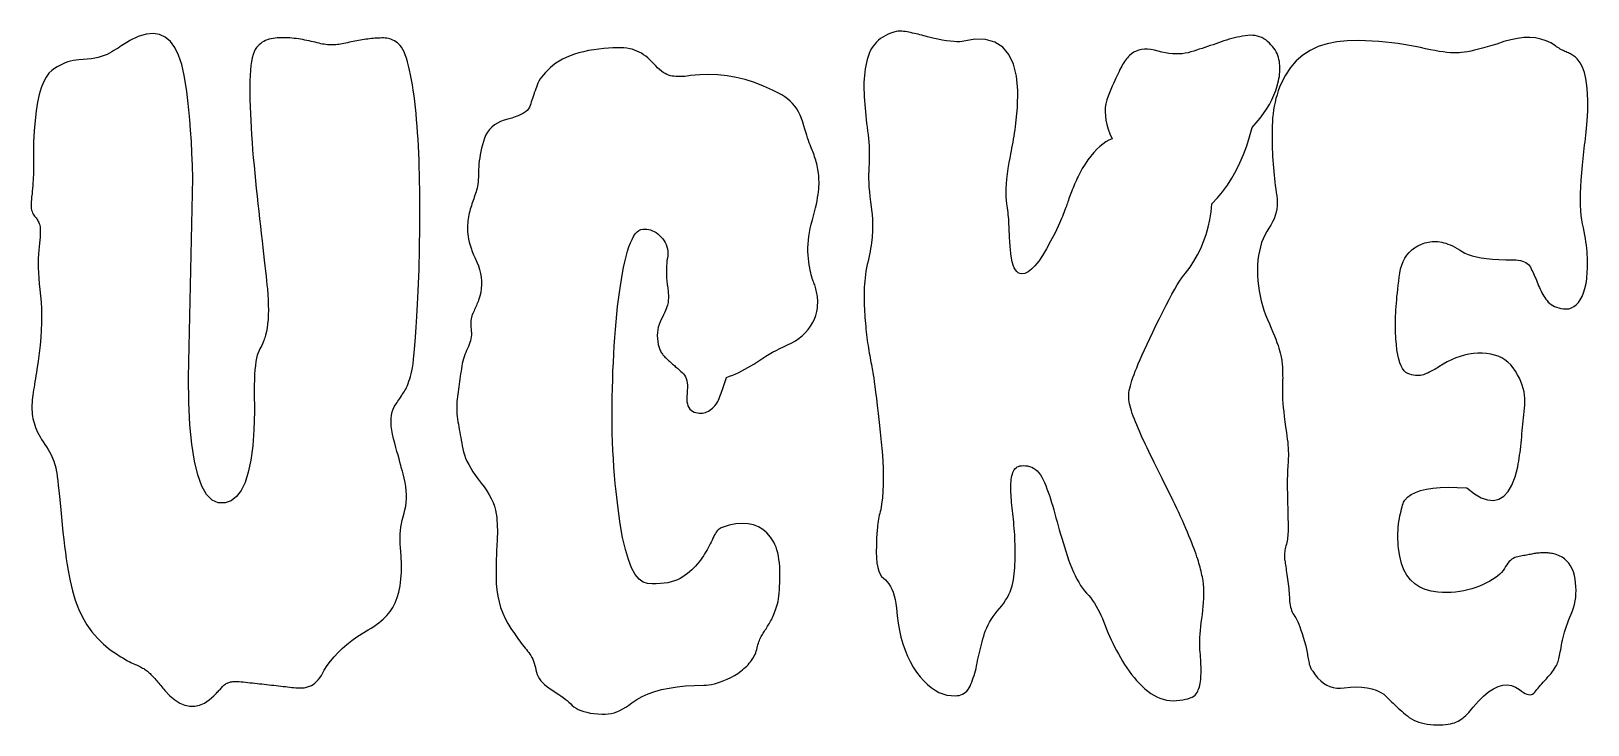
# Model space of a CAD drawing. Header units: millimetres. Extents: x 5 to 265, y 5 to 96.
# Drawn here: x 225.63 to 265, y 78.32 to 95.84 of the extents above; entities that cross this region are included whole.
import ezdxf

# ---------------------------------------------------------------- set-up
doc = ezdxf.new("R2010")
doc.units = ezdxf.units.MM

msp = doc.modelspace()

# ---------------------------------------------------------------- linework, layer by layer
at = {"layer": 'Schnitt'}
for points in [[(229.7, 92.763), (229.685, 93.059), (229.667, 93.34), (229.646, 93.606), (229.622, 93.858), (229.596, 94.096), (229.567, 94.318), (229.536, 94.526), (229.502, 94.72), (229.44, 95), (229.362, 95.237), (229.267, 95.432), (229.154, 95.585), (229.025, 95.695), (228.88, 95.762), (228.717, 95.787), (228.538, 95.769), (228.341, 95.709), (228.128, 95.606), (228.092, 95.583), (228.053, 95.559), (228.013, 95.534), (227.97, 95.507), (227.926, 95.479), (227.879, 95.449), (227.831, 95.418), (227.781, 95.386), (227.728, 95.353), (227.674, 95.318), (227.616, 95.284), (227.552, 95.253), (227.483, 95.226), (227.408, 95.201), (227.328, 95.18), (227.242, 95.161), (227.15, 95.146), (227.053, 95.134), (226.951, 95.125), (226.843, 95.119), (226.772, 95.112), (226.702, 95.101), (226.632, 95.085), (226.563, 95.065), (226.494, 95.041), (226.425, 95.012), (226.357, 94.979), (226.29, 94.941), (226.223, 94.899), (226.156, 94.853), (226.08, 94.779), (226.01, 94.681), (225.947, 94.559), (225.89, 94.413), (225.84, 94.243), (225.797, 94.05), (225.76, 93.832), (225.731, 93.591), (225.707, 93.325), (225.691, 93.036), (225.691, 92.965), (225.691, 92.895), (225.691, 92.825), (225.691, 92.756), (225.691, 92.687), (225.691, 92.618), (225.691, 92.55), (225.691, 92.483), (225.691, 92.416), (225.691, 92.349), (225.69, 92.282), (225.689, 92.215), (225.687, 92.147), (225.684, 92.079), (225.68, 92.011), (225.675, 91.942), (225.669, 91.873), (225.662, 91.803), (225.655, 91.733), (225.646, 91.662), (225.639, 91.594), (225.634, 91.53), (225.633, 91.471), (225.634, 91.417), (225.638, 91.368), (225.645, 91.324), (225.655, 91.285), (225.668, 91.251), (225.683, 91.221), (225.702, 91.197), (225.721, 91.174), (225.739, 91.152), (225.757, 91.129), (225.773, 91.106), (225.788, 91.083), (225.801, 91.06), (225.814, 91.036), (225.826, 91.012), (225.836, 90.988), (225.846, 90.964), (225.854, 90.936), (225.86, 90.902), (225.863, 90.862), (225.865, 90.815), (225.865, 90.762), (225.863, 90.702), (225.859, 90.636), (225.853, 90.563), (225.845, 90.484), (225.835, 90.399), (225.825, 90.307), (225.818, 90.208), (225.814, 90.101), (225.813, 89.988), (225.815, 89.867), (225.82, 89.74), (225.828, 89.605), (225.838, 89.463), (225.852, 89.314), (225.868, 89.158), (225.883, 88.996), (225.893, 88.828), (225.897, 88.656), (225.896, 88.477), (225.89, 88.294), (225.879, 88.105), (225.862, 87.911), (225.84, 87.712), (225.812, 87.507), (225.779, 87.297), (225.766, 87.218), (225.754, 87.141), (225.741, 87.066), (225.73, 86.992), (225.718, 86.92), (225.707, 86.85), (225.697, 86.782), (225.687, 86.715), (225.678, 86.651), (225.669, 86.588), (225.661, 86.526), (225.655, 86.465), (225.652, 86.405), (225.651, 86.345), (225.652, 86.286), (225.655, 86.228), (225.661, 86.17), (225.669, 86.113), (225.678, 86.056), (225.691, 86.001), (225.706, 85.945), (225.723, 85.888), (225.745, 85.83), (225.769, 85.772), (225.796, 85.713), (225.826, 85.652), (225.86, 85.591), (225.896, 85.529), (225.936, 85.466), (225.979, 85.402), (226.021, 85.339), (226.061, 85.276), (226.097, 85.215), (226.129, 85.154), (226.159, 85.095), (226.185, 85.037), (226.207, 84.98), (226.227, 84.924), (226.243, 84.869), (226.256, 84.815), (226.267, 84.755), (226.279, 84.68), (226.292, 84.591), (226.305, 84.487), (226.319, 84.369), (226.334, 84.237), (226.35, 84.09), (226.366, 83.929), (226.382, 83.753), (226.4, 83.563), (226.418, 83.37), (226.437, 83.183), (226.457, 83.004), (226.478, 82.833), (226.499, 82.669), (226.522, 82.512), (226.546, 82.362), (226.57, 82.22), (226.595, 82.084), (226.621, 81.957), (226.677, 81.707), (226.747, 81.471), (226.831, 81.249), (226.93, 81.042), (227.042, 80.849), (227.169, 80.67), (227.31, 80.505), (227.465, 80.354), (227.634, 80.218), (227.818, 80.095), (227.862, 80.065), (227.905, 80.037), (227.948, 80.009), (227.99, 79.984), (228.031, 79.96), (228.072, 79.937), (228.112, 79.916), (228.151, 79.897), (228.19, 79.879), (228.228, 79.863), (228.265, 79.847), (228.3, 79.832), (228.334, 79.816), (228.366, 79.801), (228.397, 79.785), (228.426, 79.77), (228.453, 79.754), (228.479, 79.739), (228.504, 79.723), (228.527, 79.708), (228.549, 79.692), (228.572, 79.674), (228.594, 79.655), (228.617, 79.635), (228.64, 79.614), (228.664, 79.591), (228.687, 79.567), (228.711, 79.541), (228.735, 79.514), (228.76, 79.486), (228.784, 79.457), (228.809, 79.428), (228.834, 79.399), (228.859, 79.369), (228.884, 79.339), (228.91, 79.309), (228.936, 79.279), (228.962, 79.249), (228.988, 79.218), (229.014, 79.187), (229.142, 79.054), (229.27, 78.948), (229.396, 78.868), (229.521, 78.815), (229.646, 78.788), (229.77, 78.788), (229.892, 78.815), (230.014, 78.868), (230.135, 78.948), (230.255, 79.054), (230.277, 79.076), (230.299, 79.098), (230.32, 79.12), (230.34, 79.141), (230.36, 79.162), (230.38, 79.183), (230.399, 79.204), (230.418, 79.224), (230.437, 79.244), (230.455, 79.265), (230.473, 79.284), (230.491, 79.302), (230.51, 79.318), (230.529, 79.334), (230.549, 79.348), (230.569, 79.36), (230.59, 79.372), (230.611, 79.382), (230.632, 79.39), (230.654, 79.397), (230.678, 79.403), (230.705, 79.408), (230.736, 79.411), (230.771, 79.413), (230.809, 79.414), (230.851, 79.413), (230.896, 79.411), (230.945, 79.408), (230.997, 79.403), (231.053, 79.397), (231.111, 79.391), (231.169, 79.384), (231.228, 79.378), (231.287, 79.371), (231.347, 79.364), (231.407, 79.358), (231.467, 79.351), (231.528, 79.344), (231.589, 79.338), (231.651, 79.331), (231.713, 79.324), (231.773, 79.318), (231.833, 79.311), (231.892, 79.304), (231.95, 79.298), (232.007, 79.291), (232.064, 79.284), (232.119, 79.278), (232.174, 79.271), (232.227, 79.265), (232.279, 79.259), (232.328, 79.254), (232.375, 79.252), (232.419, 79.25), (232.46, 79.251), (232.499, 79.253), (232.534, 79.256), (232.568, 79.261), (232.598, 79.268), (232.626, 79.276), (232.674, 79.292), (232.721, 79.314), (232.766, 79.341), (232.81, 79.375), (232.853, 79.414), (232.895, 79.459), (232.935, 79.51), (232.974, 79.566), (233.011, 79.629), (233.047, 79.697), (233.122, 79.815), (233.205, 79.929), (233.296, 80.04), (233.395, 80.147), (233.501, 80.251), (233.616, 80.351), (233.739, 80.447), (233.87, 80.54), (234.008, 80.63), (234.155, 80.716), (234.228, 80.76), (234.298, 80.805), (234.363, 80.851), (234.424, 80.897), (234.482, 80.943), (234.535, 80.99), (234.585, 81.037), (234.63, 81.085), (234.672, 81.133), (234.709, 81.181), (234.779, 81.285), (234.84, 81.402), (234.891, 81.532), (234.932, 81.674), (234.964, 81.829), (234.986, 81.998), (234.998, 82.179), (235, 82.372), (234.992, 82.579), (234.975, 82.799), (234.968, 82.883), (234.964, 82.968), (234.964, 83.053), (234.968, 83.139), (234.975, 83.225), (234.986, 83.312), (235, 83.399), (235.017, 83.487), (235.039, 83.575), (235.064, 83.663), (235.087, 83.753), (235.105, 83.845), (235.117, 83.939), (235.124, 84.035), (235.124, 84.134), (235.119, 84.235), (235.109, 84.338), (235.092, 84.443), (235.07, 84.55), (235.041, 84.66), (235.023, 84.725), (235.003, 84.795), (234.982, 84.87), (234.96, 84.951), (234.936, 85.037), (234.911, 85.128), (234.885, 85.225), (234.857, 85.327), (234.828, 85.434), (234.798, 85.546), (234.77, 85.659), (234.751, 85.766), (234.738, 85.868), (234.734, 85.965), (234.737, 86.056), (234.747, 86.142), (234.765, 86.223), (234.791, 86.298), (234.824, 86.368), (234.864, 86.433), (234.886, 86.464), (234.908, 86.496), (234.931, 86.528), (234.953, 86.56), (234.975, 86.593), (234.997, 86.627), (235.019, 86.661), (235.041, 86.695), (235.064, 86.73), (235.086, 86.765), (235.108, 86.803), (235.129, 86.845), (235.149, 86.891), (235.169, 86.942), (235.188, 86.998), (235.207, 87.058), (235.225, 87.122), (235.242, 87.19), (235.258, 87.264), (235.274, 87.341), (235.29, 87.436), (235.305, 87.561), (235.322, 87.716), (235.338, 87.901), (235.354, 88.117), (235.371, 88.362), (235.388, 88.638), (235.405, 88.944), (235.423, 89.28), (235.44, 89.646), (235.444, 89.819), (235.448, 89.995), (235.452, 90.173), (235.454, 90.353), (235.457, 90.535), (235.459, 90.719), (235.46, 90.904), (235.461, 91.092), (235.462, 91.282), (235.462, 91.474), (235.462, 91.665), (235.46, 91.854), (235.457, 92.041), (235.454, 92.225), (235.449, 92.407), (235.442, 92.586), (235.435, 92.763), (235.427, 92.938), (235.418, 93.11), (235.407, 93.28), (235.395, 93.446), (235.382, 93.607), (235.368, 93.765), (235.352, 93.918), (235.335, 94.066), (235.317, 94.21), (235.297, 94.35), (235.276, 94.485), (235.253, 94.616), (235.23, 94.742), (235.205, 94.861), (235.179, 94.972), (235.152, 95.072), (235.123, 95.164), (235.094, 95.246), (235.064, 95.319), (235.032, 95.383), (234.999, 95.437), (234.965, 95.482), (234.931, 95.518), (234.895, 95.547), (234.858, 95.573), (234.821, 95.597), (234.783, 95.617), (234.745, 95.634), (234.706, 95.648), (234.666, 95.659), (234.626, 95.666), (234.585, 95.671), (234.543, 95.673), (234.5, 95.672), (234.458, 95.671), (234.415, 95.67), (234.371, 95.667), (234.327, 95.664), (234.282, 95.661), (234.237, 95.656), (234.192, 95.651), (234.146, 95.646), (234.1, 95.639), (234.053, 95.633), (234.007, 95.625), (233.96, 95.617), (233.914, 95.609), (233.867, 95.601), (233.82, 95.592), (233.774, 95.582), (233.727, 95.572), (233.681, 95.562), (233.634, 95.551), (233.588, 95.54), (233.544, 95.531), (233.501, 95.522), (233.459, 95.515), (233.418, 95.509), (233.379, 95.504), (233.341, 95.5), (233.305, 95.498), (233.269, 95.496), (233.235, 95.495), (233.201, 95.496), (233.165, 95.498), (233.128, 95.501), (233.088, 95.506), (233.047, 95.512), (233.004, 95.519), (232.959, 95.528), (232.913, 95.538), (232.865, 95.549), (232.814, 95.562), (232.763, 95.575), (232.712, 95.587), (232.66, 95.599), (232.607, 95.61), (232.554, 95.62), (232.501, 95.63), (232.447, 95.639), (232.393, 95.647), (232.338, 95.655), (232.283, 95.662), (232.228, 95.668), (232.173, 95.672), (232.118, 95.675), (232.065, 95.677), (232.011, 95.678), (231.958, 95.677), (231.906, 95.675), (231.854, 95.672), (231.802, 95.668), (231.751, 95.662), (231.701, 95.653), (231.653, 95.642), (231.606, 95.627), (231.561, 95.608), (231.518, 95.587), (231.477, 95.562), (231.438, 95.534), (231.4, 95.502), (231.364, 95.467), (231.33, 95.429), (231.298, 95.383), (231.27, 95.325), (231.245, 95.255), (231.224, 95.174), (231.205, 95.08), (231.19, 94.974), (231.179, 94.857), (231.17, 94.727), (231.165, 94.585), (231.164, 94.432), (231.165, 94.27), (231.167, 94.105), (231.172, 93.936), (231.178, 93.763), (231.186, 93.587), (231.196, 93.407), (231.207, 93.223), (231.22, 93.035), (231.235, 92.843), (231.252, 92.648), (231.27, 92.451), (231.289, 92.256), (231.308, 92.061), (231.327, 91.868), (231.347, 91.676), (231.367, 91.485), (231.387, 91.295), (231.408, 91.106), (231.43, 90.918), (231.452, 90.731), (231.473, 90.55), (231.493, 90.378), (231.512, 90.215), (231.53, 90.061), (231.546, 89.917), (231.561, 89.782), (231.574, 89.656), (231.586, 89.54), (231.597, 89.433), (231.607, 89.335), (231.618, 89.192), (231.626, 89.054), (231.631, 88.923), (231.632, 88.797), (231.629, 88.676), (231.623, 88.562), (231.613, 88.453), (231.6, 88.35), (231.583, 88.253), (231.563, 88.161), (231.553, 88.129), (231.542, 88.096), (231.529, 88.061), (231.515, 88.025), (231.499, 87.987), (231.481, 87.947), (231.463, 87.906), (231.442, 87.863), (231.42, 87.819), (231.396, 87.773), (231.373, 87.721), (231.352, 87.658), (231.334, 87.583), (231.318, 87.497), (231.305, 87.399), (231.294, 87.291), (231.285, 87.171), (231.279, 87.039), (231.276, 86.897), (231.274, 86.743), (231.279, 86.232), (231.267, 85.772), (231.237, 85.364), (231.189, 85.006), (231.125, 84.699), (231.043, 84.443), (230.944, 84.238), (230.828, 84.084), (230.694, 83.981), (230.543, 83.929), (230.366, 83.929), (230.208, 83.999), (230.069, 84.14), (229.948, 84.351), (229.845, 84.632), (229.762, 84.984), (229.696, 85.407), (229.65, 85.9), (229.622, 86.463), (229.613, 87.097), (229.723, 92.127), (229.713, 92.452)], [(255.242, 82.104), (255.231, 82.154), (255.219, 82.203), (255.207, 82.253), (255.193, 82.303), (255.18, 82.354), (255.165, 82.404), (255.15, 82.455), (255.133, 82.508), (255.114, 82.566), (255.092, 82.628), (255.068, 82.695), (255.042, 82.766), (255.013, 82.841), (254.982, 82.921), (254.948, 83.005), (254.912, 83.093), (254.873, 83.187), (254.832, 83.283), (254.79, 83.38), (254.746, 83.479), (254.701, 83.58), (254.654, 83.682), (254.606, 83.786), (254.556, 83.891), (254.504, 83.998), (254.451, 84.107), (254.396, 84.217), (254.342, 84.327), (254.288, 84.434), (254.235, 84.54), (254.184, 84.644), (254.133, 84.746), (254.084, 84.846), (254.036, 84.944), (253.989, 85.039), (253.943, 85.133), (253.898, 85.225), (253.854, 85.315), (253.812, 85.403), (253.772, 85.49), (253.733, 85.574), (253.696, 85.657), (253.66, 85.738), (253.626, 85.818), (253.593, 85.895), (253.562, 85.971), (253.532, 86.045), (253.505, 86.116), (253.48, 86.185), (253.459, 86.25), (253.44, 86.313), (253.424, 86.372), (253.411, 86.428), (253.401, 86.481), (253.394, 86.531), (253.39, 86.577), (253.388, 86.621), (253.39, 86.665), (253.395, 86.714), (253.403, 86.766), (253.415, 86.823), (253.43, 86.884), (253.448, 86.949), (253.47, 87.019), (253.495, 87.093), (253.523, 87.17), (253.554, 87.253), (253.59, 87.342), (253.632, 87.44), (253.679, 87.549), (253.732, 87.667), (253.79, 87.795), (253.854, 87.933), (253.923, 88.081), (253.998, 88.238), (254.078, 88.405), (254.164, 88.582), (254.25, 88.757), (254.332, 88.919), (254.41, 89.067), (254.483, 89.202), (254.552, 89.324), (254.616, 89.433), (254.676, 89.528), (254.731, 89.61), (254.782, 89.679), (254.829, 89.734), (254.939, 89.879), (255.039, 90.031), (255.13, 90.19), (255.211, 90.355), (255.283, 90.526), (255.344, 90.705), (255.396, 90.89), (255.438, 91.081), (255.471, 91.28), (255.493, 91.485), (255.631, 91.632), (255.761, 91.789), (255.883, 91.956), (255.997, 92.134), (256.103, 92.321), (256.201, 92.519), (256.291, 92.727), (256.373, 92.945), (256.447, 93.174), (256.513, 93.412), (256.615, 93.528), (256.709, 93.644), (256.796, 93.76), (256.874, 93.877), (256.945, 93.994), (257.007, 94.112), (257.062, 94.23), (257.108, 94.348), (257.147, 94.467), (257.177, 94.587), (257.189, 94.644), (257.199, 94.701), (257.206, 94.757), (257.211, 94.812), (257.213, 94.867), (257.213, 94.921), (257.211, 94.974), (257.206, 95.026), (257.198, 95.078), (257.188, 95.13), (257.176, 95.18), (257.159, 95.229), (257.139, 95.278), (257.116, 95.325), (257.089, 95.371), (257.058, 95.416), (257.024, 95.459), (256.986, 95.502), (256.945, 95.544), (256.9, 95.584), (256.853, 95.621), (256.803, 95.654), (256.752, 95.681), (256.698, 95.703), (256.643, 95.72), (256.585, 95.732), (256.526, 95.738), (256.464, 95.74), (256.401, 95.737), (256.335, 95.728), (256.269, 95.716), (256.202, 95.703), (256.135, 95.689), (256.068, 95.673), (256, 95.656), (255.932, 95.638), (255.865, 95.618), (255.796, 95.597), (255.728, 95.574), (255.659, 95.551), (255.591, 95.526), (255.522, 95.502), (255.452, 95.479), (255.383, 95.455), (255.313, 95.432), (255.243, 95.408), (255.173, 95.386), (255.103, 95.363), (255.032, 95.34), (254.961, 95.318), (254.889, 95.298), (254.815, 95.284), (254.738, 95.274), (254.658, 95.268), (254.577, 95.268), (254.492, 95.273), (254.405, 95.282), (254.316, 95.297), (254.225, 95.316), (254.131, 95.34), (254.038, 95.363), (253.949, 95.378), (253.866, 95.386), (253.787, 95.386), (253.712, 95.379), (253.643, 95.364), (253.578, 95.342), (253.517, 95.312), (253.462, 95.274), (253.41, 95.229), (253.384, 95.202), (253.358, 95.173), (253.333, 95.142), (253.308, 95.109), (253.283, 95.074), (253.259, 95.038), (253.235, 95), (253.212, 94.96), (253.189, 94.918), (253.167, 94.875), (253.144, 94.828), (253.119, 94.777), (253.093, 94.721), (253.066, 94.66), (253.037, 94.595), (253.006, 94.525), (252.974, 94.451), (252.94, 94.371), (252.904, 94.288), (252.868, 94.199), (252.835, 94.107), (252.811, 94.011), (252.797, 93.912), (252.793, 93.809), (252.798, 93.703), (252.813, 93.594), (252.837, 93.482), (252.871, 93.366), (252.914, 93.247), (252.967, 93.124), (252.888, 93.089), (252.81, 93.045), (252.732, 92.991), (252.655, 92.929), (252.58, 92.859), (252.505, 92.779), (252.431, 92.69), (252.357, 92.593), (252.285, 92.486), (252.214, 92.371), (252.188, 92.322), (252.162, 92.274), (252.137, 92.225), (252.113, 92.176), (252.089, 92.127), (252.066, 92.079), (252.044, 92.03), (252.022, 91.981), (252.002, 91.932), (251.981, 91.884), (251.962, 91.835), (251.943, 91.789), (251.925, 91.743), (251.909, 91.699), (251.893, 91.656), (251.878, 91.615), (251.863, 91.575), (251.85, 91.536), (251.838, 91.499), (251.826, 91.463), (251.814, 91.426), (251.801, 91.387), (251.786, 91.346), (251.769, 91.303), (251.751, 91.258), (251.732, 91.21), (251.711, 91.16), (251.688, 91.108), (251.664, 91.054), (251.638, 90.997), (251.525, 90.753), (251.415, 90.535), (251.31, 90.342), (251.209, 90.175), (251.112, 90.033), (251.018, 89.918), (250.929, 89.828), (250.844, 89.763), (250.762, 89.725), (250.685, 89.712), (250.638, 89.718), (250.595, 89.737), (250.557, 89.768), (250.522, 89.811), (250.491, 89.867), (250.464, 89.935), (250.441, 90.016), (250.423, 90.109), (250.408, 90.215), (250.397, 90.333), (250.393, 90.386), (250.389, 90.441), (250.385, 90.496), (250.381, 90.552), (250.378, 90.609), (250.374, 90.668), (250.371, 90.726), (250.369, 90.786), (250.366, 90.847), (250.364, 90.909), (250.361, 90.97), (250.358, 91.031), (250.354, 91.091), (250.35, 91.15), (250.344, 91.208), (250.338, 91.265), (250.332, 91.321), (250.325, 91.377), (250.317, 91.431), (250.308, 91.485), (250.297, 91.568), (250.291, 91.66), (250.288, 91.76), (250.291, 91.868), (250.297, 91.983), (250.308, 92.107), (250.324, 92.239), (250.344, 92.378), (250.368, 92.526), (250.397, 92.681), (250.41, 92.749), (250.424, 92.818), (250.437, 92.889), (250.45, 92.961), (250.463, 93.036), (250.477, 93.112), (250.49, 93.19), (250.503, 93.27), (250.517, 93.351), (250.53, 93.435), (250.576, 93.919), (250.582, 94.343), (250.548, 94.708), (250.473, 95.012), (250.358, 95.257), (250.203, 95.442), (250.007, 95.567), (249.771, 95.633), (249.495, 95.638), (249.178, 95.584), (249.116, 95.578), (249.045, 95.576), (248.966, 95.579), (248.877, 95.588), (248.779, 95.601), (248.673, 95.619), (248.558, 95.641), (248.434, 95.669), (248.301, 95.702), (248.159, 95.739), (248.11, 95.752), (248.062, 95.764), (248.015, 95.776), (247.968, 95.787), (247.921, 95.797), (247.874, 95.807), (247.829, 95.816), (247.783, 95.824), (247.738, 95.832), (247.694, 95.839), (247.649, 95.843), (247.602, 95.844), (247.554, 95.84), (247.504, 95.832), (247.453, 95.819), (247.4, 95.803), (247.345, 95.782), (247.289, 95.757), (247.232, 95.728), (247.173, 95.695), (247.115, 95.657), (247.061, 95.615), (247.011, 95.569), (246.966, 95.519), (246.924, 95.465), (246.886, 95.406), (246.852, 95.343), (246.822, 95.276), (246.796, 95.205), (246.774, 95.13), (246.755, 95.051), (246.739, 94.972), (246.725, 94.89), (246.714, 94.807), (246.705, 94.723), (246.698, 94.637), (246.694, 94.549), (246.693, 94.46), (246.693, 94.369), (246.697, 94.277), (246.701, 94.183), (246.707, 94.09), (246.714, 93.995), (246.721, 93.901), (246.73, 93.806), (246.739, 93.71), (246.749, 93.614), (246.76, 93.518), (246.772, 93.421), (246.785, 93.324), (246.797, 93.227), (246.808, 93.131), (246.816, 93.036), (246.822, 92.943), (246.827, 92.85), (246.829, 92.759), (246.829, 92.669), (246.828, 92.579), (246.824, 92.491), (246.818, 92.404), (246.813, 92.315), (246.811, 92.22), (246.811, 92.12), (246.815, 92.014), (246.821, 91.903), (246.83, 91.786), (246.842, 91.664), (246.857, 91.536), (246.875, 91.402), (246.896, 91.263), (246.9, 91.218), (246.903, 91.172), (246.906, 91.124), (246.908, 91.075), (246.91, 91.025), (246.911, 90.973), (246.911, 90.92), (246.91, 90.866), (246.909, 90.81), (246.907, 90.754), (246.904, 90.694), (246.899, 90.633), (246.892, 90.568), (246.884, 90.5), (246.874, 90.429), (246.862, 90.356), (246.848, 90.28), (246.833, 90.2), (246.815, 90.118), (246.796, 90.033), (246.777, 89.947), (246.76, 89.862), (246.745, 89.778), (246.732, 89.695), (246.721, 89.612), (246.712, 89.531), (246.706, 89.45), (246.701, 89.37), (246.698, 89.292), (246.697, 89.214), (246.697, 89.136), (246.698, 89.059), (246.7, 88.983), (246.702, 88.907), (246.705, 88.831), (246.708, 88.756), (246.713, 88.682), (246.718, 88.607), (246.723, 88.533), (246.73, 88.46), (246.737, 88.387), (246.744, 88.316), (246.752, 88.245), (246.76, 88.175), (246.769, 88.106), (246.778, 88.037), (246.787, 87.97), (246.797, 87.904), (246.808, 87.838), (246.818, 87.773), (246.829, 87.71), (246.84, 87.648), (246.851, 87.588), (246.861, 87.53), (246.871, 87.474), (246.881, 87.42), (246.891, 87.367), (246.9, 87.316), (246.909, 87.267), (246.918, 87.219), (246.928, 87.162), (246.94, 87.085), (246.954, 86.986), (246.97, 86.867), (246.987, 86.726), (247.007, 86.565), (247.029, 86.383), (247.053, 86.181), (247.079, 85.957), (247.106, 85.713), (247.132, 85.464), (247.153, 85.226), (247.168, 85.001), (247.177, 84.787), (247.181, 84.585), (247.18, 84.395), (247.172, 84.217), (247.16, 84.05), (247.141, 83.895), (247.118, 83.752), (247.105, 83.707), (247.093, 83.66), (247.082, 83.613), (247.071, 83.564), (247.062, 83.513), (247.054, 83.462), (247.046, 83.409), (247.04, 83.354), (247.034, 83.299), (247.029, 83.242), (247.014, 83.038), (247.007, 82.853), (247.006, 82.686), (247.011, 82.536), (247.023, 82.405), (247.042, 82.293), (247.068, 82.198), (247.1, 82.122), (247.139, 82.063), (247.184, 82.023), (247.235, 81.984), (247.282, 81.936), (247.326, 81.881), (247.365, 81.818), (247.4, 81.746), (247.431, 81.667), (247.459, 81.58), (247.482, 81.484), (247.501, 81.381), (247.516, 81.27), (247.533, 81.074), (247.558, 80.886), (247.59, 80.705), (247.63, 80.532), (247.677, 80.367), (247.732, 80.209), (247.794, 80.058), (247.864, 79.916), (247.941, 79.78), (248.026, 79.652), (248.116, 79.535), (248.207, 79.43), (248.3, 79.338), (248.395, 79.259), (248.491, 79.193), (248.59, 79.139), (248.69, 79.099), (248.792, 79.071), (248.895, 79.056), (249.001, 79.054), (249.053, 79.056), (249.101, 79.064), (249.147, 79.076), (249.189, 79.093), (249.228, 79.115), (249.264, 79.142), (249.297, 79.173), (249.327, 79.21), (249.354, 79.251), (249.378, 79.298), (249.399, 79.347), (249.42, 79.399), (249.44, 79.452), (249.459, 79.507), (249.477, 79.564), (249.495, 79.622), (249.511, 79.682), (249.527, 79.744), (249.541, 79.808), (249.555, 79.874), (249.569, 79.941), (249.583, 80.008), (249.598, 80.075), (249.613, 80.143), (249.63, 80.212), (249.647, 80.281), (249.664, 80.35), (249.683, 80.42), (249.701, 80.49), (249.721, 80.561), (249.743, 80.632), (249.769, 80.702), (249.799, 80.773), (249.833, 80.843), (249.871, 80.913), (249.913, 80.982), (249.958, 81.052), (250.008, 81.121), (250.062, 81.19), (250.12, 81.259), (250.177, 81.328), (250.23, 81.397), (250.277, 81.468), (250.32, 81.539), (250.358, 81.611), (250.391, 81.683), (250.419, 81.756), (250.443, 81.83), (250.461, 81.904), (250.474, 81.979), (250.485, 82.055), (250.494, 82.132), (250.502, 82.21), (250.508, 82.289), (250.513, 82.369), (250.517, 82.451), (250.519, 82.533), (250.521, 82.617), (250.52, 82.702), (250.519, 82.788), (250.516, 82.873), (250.513, 82.958), (250.509, 83.041), (250.505, 83.123), (250.499, 83.203), (250.494, 83.282), (250.487, 83.36), (250.48, 83.436), (250.472, 83.512), (250.463, 83.585), (250.455, 83.658), (250.447, 83.729), (250.44, 83.799), (250.433, 83.867), (250.427, 83.934), (250.422, 84), (250.418, 84.065), (250.414, 84.128), (250.411, 84.19), (250.408, 84.25), (250.407, 84.309), (250.407, 84.365), (250.409, 84.419), (250.413, 84.47), (250.419, 84.519), (250.427, 84.565), (250.436, 84.609), (250.447, 84.651), (250.46, 84.69), (250.474, 84.727), (250.492, 84.76), (250.513, 84.789), (250.539, 84.813), (250.568, 84.833), (250.602, 84.848), (250.639, 84.859), (250.681, 84.866), (250.726, 84.868), (250.776, 84.866), (250.829, 84.859), (250.883, 84.847), (250.935, 84.828), (250.984, 84.803), (251.031, 84.771), (251.076, 84.732), (251.118, 84.687), (251.157, 84.635), (251.194, 84.576), (251.229, 84.51), (251.261, 84.438), (251.292, 84.362), (251.322, 84.282), (251.352, 84.2), (251.382, 84.116), (251.411, 84.029), (251.439, 83.939), (251.467, 83.846), (251.495, 83.751), (251.522, 83.653), (251.549, 83.552), (251.576, 83.45), (251.605, 83.347), (251.634, 83.242), (251.664, 83.137), (251.696, 83.031), (251.729, 82.925), (251.762, 82.817), (251.797, 82.708), (251.833, 82.599), (251.87, 82.489), (251.909, 82.38), (251.949, 82.278), (251.99, 82.18), (252.034, 82.088), (252.078, 82.001), (252.124, 81.92), (252.172, 81.843), (252.221, 81.772), (252.272, 81.707), (252.325, 81.647), (252.377, 81.587), (252.427, 81.525), (252.475, 81.46), (252.521, 81.391), (252.566, 81.32), (252.608, 81.245), (252.648, 81.167), (252.686, 81.086), (252.723, 81.002), (252.757, 80.915), (252.791, 80.827), (252.827, 80.738), (252.864, 80.648), (252.904, 80.559), (252.945, 80.469), (252.988, 80.38), (253.033, 80.289), (253.079, 80.199), (253.128, 80.109), (253.178, 80.018), (253.23, 79.928), (253.284, 79.841), (253.341, 79.756), (253.399, 79.674), (253.46, 79.594), (253.523, 79.517), (253.589, 79.442), (253.656, 79.369), (253.726, 79.299), (253.798, 79.231), (253.872, 79.168), (253.947, 79.113), (254.024, 79.065), (254.101, 79.024), (254.18, 78.99), (254.261, 78.964), (254.343, 78.945), (254.426, 78.934), (254.51, 78.929), (254.596, 78.932), (254.679, 78.94), (254.755, 78.951), (254.824, 78.964), (254.887, 78.98), (254.942, 78.999), (254.991, 79.02), (255.033, 79.044), (255.067, 79.07), (255.095, 79.1), (255.117, 79.132), (255.134, 79.166), (255.149, 79.202), (255.163, 79.24), (255.175, 79.281), (255.186, 79.323), (255.195, 79.367), (255.203, 79.413), (255.209, 79.461), (255.213, 79.511), (255.216, 79.564), (255.218, 79.617), (255.219, 79.672), (255.219, 79.728), (255.218, 79.785), (255.216, 79.843), (255.214, 79.903), (255.21, 79.963), (255.206, 80.025), (255.2, 80.087), (255.194, 80.151), (255.189, 80.217), (255.185, 80.288), (255.184, 80.363), (255.185, 80.442), (255.189, 80.525), (255.194, 80.612), (255.202, 80.704), (255.212, 80.8), (255.224, 80.9), (255.238, 81.004), (255.253, 81.109), (255.265, 81.212), (255.274, 81.313), (255.281, 81.412), (255.286, 81.508), (255.288, 81.602), (255.287, 81.694), (255.285, 81.784), (255.279, 81.871), (255.272, 81.957), (255.263, 82.006), (255.253, 82.055)], [(257.419, 83.191), (257.416, 83.144), (257.412, 83.098), (257.407, 83.054), (257.401, 83.01), (257.394, 82.967), (257.386, 82.925), (257.376, 82.883), (257.366, 82.843), (257.355, 82.804), (257.347, 82.766), (257.339, 82.728), (257.334, 82.692), (257.33, 82.658), (257.327, 82.624), (257.326, 82.591), (257.327, 82.559), (257.329, 82.529), (257.332, 82.5), (257.337, 82.469), (257.342, 82.436), (257.348, 82.399), (257.354, 82.36), (257.36, 82.317), (257.367, 82.271), (257.374, 82.222), (257.382, 82.17), (257.39, 82.115), (257.399, 82.056), (257.407, 81.997), (257.415, 81.938), (257.422, 81.88), (257.429, 81.822), (257.435, 81.766), (257.44, 81.709), (257.445, 81.654), (257.449, 81.599), (257.452, 81.545), (257.454, 81.491), (257.458, 81.439), (257.463, 81.389), (257.471, 81.341), (257.481, 81.295), (257.493, 81.25), (257.507, 81.208), (257.524, 81.168), (257.543, 81.13), (257.564, 81.094), (257.587, 81.059), (257.612, 81.022), (257.637, 80.976), (257.663, 80.923), (257.69, 80.861), (257.717, 80.791), (257.745, 80.712), (257.774, 80.626), (257.803, 80.531), (257.834, 80.428), (257.864, 80.317), (257.873, 80.273), (257.881, 80.23), (257.89, 80.188), (257.898, 80.147), (257.906, 80.107), (257.913, 80.067), (257.921, 80.029), (257.928, 79.991), (257.935, 79.954), (257.942, 79.918), (257.949, 79.884), (257.956, 79.852), (257.965, 79.822), (257.974, 79.794), (257.983, 79.769), (257.994, 79.745), (258.005, 79.724), (258.016, 79.705), (258.029, 79.689), (258.041, 79.674), (258.105, 79.583), (258.173, 79.502), (258.244, 79.432), (258.318, 79.373), (258.396, 79.325), (258.478, 79.289), (258.563, 79.263), (258.651, 79.249), (258.743, 79.246), (258.839, 79.253), (258.998, 79.27), (259.148, 79.277), (259.287, 79.272), (259.417, 79.257), (259.537, 79.231), (259.647, 79.195), (259.748, 79.148), (259.839, 79.09), (259.92, 79.022), (259.991, 78.943), (260.032, 78.903), (260.073, 78.863), (260.115, 78.824), (260.158, 78.784), (260.202, 78.744), (260.247, 78.704), (260.292, 78.664), (260.339, 78.624), (260.386, 78.584), (260.435, 78.544), (260.485, 78.506), (260.539, 78.472), (260.597, 78.441), (260.658, 78.413), (260.723, 78.389), (260.791, 78.369), (260.863, 78.352), (260.938, 78.339), (261.017, 78.329), (261.099, 78.323), (261.181, 78.32), (261.259, 78.319), (261.332, 78.321), (261.401, 78.326), (261.465, 78.334), (261.525, 78.344), (261.58, 78.357), (261.631, 78.372), (261.678, 78.391), (261.72, 78.411), (261.759, 78.435), (261.799, 78.461), (261.837, 78.49), (261.876, 78.521), (261.914, 78.555), (261.951, 78.592), (261.988, 78.632), (262.025, 78.674), (262.061, 78.719), (262.096, 78.766), (262.232, 78.918), (262.363, 79.046), (262.491, 79.15), (262.614, 79.23), (262.733, 79.287), (262.849, 79.319), (262.96, 79.327), (263.068, 79.312), (263.171, 79.273), (263.271, 79.209), (263.323, 79.169), (263.371, 79.136), (263.417, 79.11), (263.46, 79.092), (263.501, 79.082), (263.538, 79.079), (263.572, 79.084), (263.604, 79.096), (263.633, 79.115), (263.659, 79.143), (263.684, 79.174), (263.711, 79.208), (263.74, 79.243), (263.77, 79.279), (263.803, 79.317), (263.837, 79.357), (263.873, 79.398), (263.91, 79.44), (263.95, 79.485), (263.991, 79.53), (264.031, 79.576), (264.068, 79.62), (264.102, 79.663), (264.133, 79.704), (264.16, 79.744), (264.184, 79.782), (264.204, 79.818), (264.221, 79.853), (264.235, 79.886), (264.246, 79.918), (264.255, 79.951), (264.264, 79.987), (264.273, 80.026), (264.283, 80.069), (264.293, 80.115), (264.303, 80.164), (264.313, 80.217), (264.324, 80.273), (264.334, 80.332), (264.345, 80.395), (264.358, 80.46), (264.372, 80.526), (264.39, 80.594), (264.409, 80.664), (264.431, 80.735), (264.456, 80.808), (264.483, 80.882), (264.512, 80.958), (264.544, 81.036), (264.578, 81.115), (264.611, 81.195), (264.639, 81.278), (264.662, 81.362), (264.679, 81.448), (264.692, 81.536), (264.699, 81.625), (264.701, 81.717), (264.699, 81.81), (264.691, 81.904), (264.678, 82.001), (264.659, 82.095), (264.634, 82.182), (264.602, 82.262), (264.564, 82.334), (264.52, 82.4), (264.469, 82.458), (264.412, 82.51), (264.348, 82.554), (264.278, 82.591), (264.201, 82.621), (264.17, 82.63), (264.139, 82.637), (264.108, 82.644), (264.077, 82.65), (264.046, 82.655), (264.015, 82.659), (263.984, 82.662), (263.953, 82.664), (263.922, 82.665), (263.891, 82.666), (263.86, 82.665), (263.829, 82.664), (263.798, 82.663), (263.767, 82.66), (263.736, 82.658), (263.705, 82.654), (263.674, 82.65), (263.643, 82.645), (263.612, 82.639), (263.581, 82.633), (263.55, 82.626), (263.517, 82.619), (263.484, 82.613), (263.45, 82.606), (263.415, 82.599), (263.379, 82.593), (263.342, 82.586), (263.304, 82.579), (263.266, 82.573), (263.226, 82.566), (263.187, 82.557), (263.149, 82.544), (263.113, 82.525), (263.078, 82.502), (263.044, 82.475), (263.011, 82.442), (262.98, 82.406), (262.95, 82.364), (262.921, 82.318), (262.894, 82.267), (262.86, 82.219), (262.819, 82.171), (262.772, 82.125), (262.719, 82.079), (262.659, 82.034), (262.592, 81.99), (262.52, 81.947), (262.44, 81.905), (262.355, 81.864), (262.263, 81.824), (262.166, 81.786), (262.068, 81.754), (261.968, 81.726), (261.866, 81.703), (261.761, 81.685), (261.655, 81.672), (261.547, 81.664), (261.437, 81.661), (261.324, 81.662), (261.21, 81.669), (261.041, 81.692), (260.887, 81.734), (260.748, 81.796), (260.625, 81.878), (260.518, 81.979), (260.426, 82.099), (260.349, 82.239), (260.288, 82.399), (260.243, 82.578), (260.213, 82.777), (260.205, 82.856), (260.2, 82.934), (260.196, 83.012), (260.195, 83.089), (260.196, 83.164), (260.2, 83.239), (260.205, 83.313), (260.213, 83.386), (260.223, 83.459), (260.235, 83.53), (260.248, 83.598), (260.262, 83.662), (260.275, 83.721), (260.288, 83.775), (260.302, 83.824), (260.315, 83.868), (260.328, 83.907), (260.341, 83.941), (260.355, 83.971), (260.368, 83.995), (260.44, 84.07), (260.53, 84.135), (260.64, 84.191), (260.769, 84.236), (260.916, 84.272), (261.083, 84.298), (261.269, 84.315), (261.474, 84.321), (261.698, 84.318), (261.941, 84.306), (262.13, 84.159), (262.305, 84.057), (262.466, 84), (262.615, 83.986), (262.75, 84.017), (262.872, 84.093), (262.981, 84.212), (263.076, 84.376), (263.158, 84.585), (263.226, 84.837), (263.239, 84.909), (263.252, 84.981), (263.263, 85.054), (263.274, 85.128), (263.285, 85.203), (263.294, 85.279), (263.303, 85.355), (263.312, 85.433), (263.319, 85.511), (263.326, 85.591), (263.333, 85.671), (263.34, 85.751), (263.347, 85.831), (263.355, 85.912), (263.362, 85.992), (263.37, 86.073), (263.378, 86.154), (263.386, 86.236), (263.395, 86.318), (263.404, 86.399), (263.409, 86.482), (263.409, 86.565), (263.401, 86.648), (263.388, 86.733), (263.368, 86.818), (263.341, 86.903), (263.308, 86.99), (263.269, 87.077), (263.223, 87.164), (263.171, 87.253), (263.113, 87.337), (263.049, 87.413), (262.979, 87.48), (262.903, 87.538), (262.822, 87.588), (262.735, 87.629), (262.642, 87.661), (262.544, 87.685), (262.439, 87.7), (262.329, 87.707), (262.216, 87.705), (262.104, 87.697), (261.993, 87.681), (261.882, 87.657), (261.772, 87.626), (261.663, 87.588), (261.554, 87.543), (261.446, 87.491), (261.339, 87.431), (261.232, 87.363), (261.197, 87.342), (261.161, 87.32), (261.126, 87.3), (261.09, 87.28), (261.055, 87.261), (261.02, 87.242), (260.984, 87.225), (260.949, 87.207), (260.913, 87.191), (260.878, 87.175), (260.841, 87.161), (260.804, 87.151), (260.764, 87.144), (260.723, 87.141), (260.681, 87.142), (260.637, 87.146), (260.592, 87.153), (260.544, 87.164), (260.496, 87.179), (260.446, 87.197), (260.397, 87.224), (260.352, 87.264), (260.312, 87.318), (260.275, 87.385), (260.243, 87.466), (260.216, 87.56), (260.192, 87.668), (260.173, 87.789), (260.157, 87.924), (260.146, 88.072), (260.143, 88.14), (260.139, 88.208), (260.137, 88.278), (260.136, 88.349), (260.135, 88.421), (260.136, 88.495), (260.137, 88.57), (260.139, 88.647), (260.143, 88.725), (260.146, 88.804), (260.151, 88.885), (260.158, 88.968), (260.165, 89.055), (260.173, 89.144), (260.182, 89.236), (260.193, 89.33), (260.205, 89.427), (260.217, 89.527), (260.231, 89.629), (260.246, 89.734), (260.266, 89.837), (260.293, 89.934), (260.328, 90.023), (260.37, 90.107), (260.421, 90.183), (260.479, 90.253), (260.545, 90.316), (260.618, 90.372), (260.7, 90.422), (260.789, 90.465), (260.834, 90.482), (260.879, 90.496), (260.924, 90.508), (260.97, 90.517), (261.016, 90.524), (261.063, 90.528), (261.11, 90.53), (261.158, 90.529), (261.206, 90.526), (261.254, 90.521), (261.304, 90.512), (261.355, 90.5), (261.408, 90.485), (261.462, 90.466), (261.518, 90.443), (261.575, 90.417), (261.634, 90.387), (261.694, 90.354), (261.756, 90.317), (261.819, 90.277), (261.89, 90.237), (261.974, 90.201), (262.071, 90.17), (262.181, 90.142), (262.304, 90.119), (262.44, 90.1), (262.59, 90.086), (262.752, 90.075), (262.927, 90.069), (263.116, 90.067), (263.18, 90.065), (263.239, 90.059), (263.294, 90.05), (263.344, 90.036), (263.39, 90.02), (263.431, 89.999), (263.467, 89.974), (263.499, 89.946), (263.525, 89.914), (263.548, 89.878), (263.568, 89.84), (263.587, 89.801), (263.607, 89.761), (263.626, 89.721), (263.645, 89.679), (263.663, 89.636), (263.682, 89.593), (263.7, 89.549), (263.718, 89.503), (263.736, 89.457), (263.754, 89.411), (263.774, 89.366), (263.794, 89.322), (263.816, 89.278), (263.839, 89.236), (263.862, 89.194), (263.887, 89.153), (263.913, 89.113), (263.941, 89.074), (263.969, 89.036), (263.999, 89), (264.034, 88.968), (264.072, 88.938), (264.114, 88.912), (264.16, 88.889), (264.209, 88.87), (264.263, 88.854), (264.32, 88.841), (264.381, 88.832), (264.445, 88.826), (264.518, 88.832), (264.586, 88.851), (264.649, 88.884), (264.708, 88.929), (264.761, 88.986), (264.809, 89.057), (264.853, 89.141), (264.892, 89.237), (264.926, 89.346), (264.955, 89.468), (264.963, 89.527), (264.97, 89.587), (264.976, 89.648), (264.981, 89.711), (264.985, 89.776), (264.988, 89.842), (264.99, 89.91), (264.99, 89.979), (264.99, 90.05), (264.988, 90.122), (264.985, 90.196), (264.98, 90.273), (264.972, 90.352), (264.963, 90.434), (264.952, 90.518), (264.939, 90.605), (264.924, 90.694), (264.906, 90.785), (264.887, 90.879), (264.866, 90.975), (264.846, 91.078), (264.831, 91.19), (264.82, 91.313), (264.813, 91.447), (264.811, 91.59), (264.813, 91.744), (264.82, 91.907), (264.831, 92.081), (264.846, 92.265), (264.866, 92.46), (264.875, 92.544), (264.884, 92.628), (264.893, 92.712), (264.902, 92.796), (264.91, 92.881), (264.919, 92.965), (264.928, 93.049), (264.937, 93.133), (264.946, 93.217), (264.955, 93.302), (264.981, 93.575), (264.996, 93.829), (265, 94.063), (264.994, 94.277), (264.977, 94.471), (264.949, 94.644), (264.911, 94.798), (264.863, 94.933), (264.803, 95.047), (264.733, 95.141), (264.711, 95.162), (264.688, 95.183), (264.664, 95.202), (264.639, 95.221), (264.614, 95.238), (264.588, 95.254), (264.562, 95.269), (264.535, 95.283), (264.507, 95.295), (264.478, 95.307), (264.449, 95.319), (264.42, 95.331), (264.391, 95.345), (264.361, 95.36), (264.332, 95.376), (264.302, 95.393), (264.271, 95.412), (264.241, 95.431), (264.21, 95.452), (264.179, 95.473), (264.065, 95.545), (263.943, 95.603), (263.813, 95.645), (263.676, 95.672), (263.531, 95.684), (263.379, 95.681), (263.219, 95.662), (263.052, 95.629), (262.877, 95.581), (262.695, 95.518), (262.569, 95.479), (262.451, 95.445), (262.339, 95.414), (262.234, 95.386), (262.135, 95.362), (262.043, 95.342), (261.958, 95.325), (261.879, 95.312), (261.807, 95.302), (261.742, 95.296), (261.676, 95.293), (261.604, 95.294), (261.524, 95.299), (261.437, 95.307), (261.343, 95.318), (261.242, 95.333), (261.134, 95.352), (261.019, 95.374), (260.896, 95.4), (260.767, 95.429), (260.632, 95.459), (260.491, 95.486), (260.346, 95.51), (260.196, 95.532), (260.041, 95.551), (259.881, 95.567), (259.717, 95.581), (259.547, 95.592), (259.373, 95.6), (259.194, 95.606), (258.911, 95.603), (258.648, 95.577), (258.404, 95.527), (258.18, 95.454), (257.975, 95.357), (257.79, 95.237), (257.624, 95.093), (257.478, 94.925), (257.351, 94.735), (257.244, 94.52), (257.206, 94.427), (257.171, 94.333), (257.14, 94.238), (257.113, 94.143), (257.089, 94.047), (257.068, 93.95), (257.051, 93.853), (257.038, 93.755), (257.028, 93.656), (257.022, 93.557), (257.018, 93.457), (257.016, 93.358), (257.014, 93.259), (257.013, 93.161), (257.014, 93.063), (257.016, 92.966), (257.018, 92.869), (257.022, 92.773), (257.027, 92.677), (257.033, 92.582), (257.04, 92.487), (257.048, 92.393), (257.056, 92.301), (257.065, 92.209), (257.075, 92.119), (257.085, 92.03), (257.096, 91.942), (257.108, 91.855), (257.12, 91.769), (257.133, 91.684), (257.143, 91.6), (257.146, 91.517), (257.143, 91.434), (257.133, 91.351), (257.116, 91.269), (257.093, 91.187), (257.063, 91.106), (257.027, 91.025), (256.983, 90.944), (256.934, 90.864), (256.879, 90.782), (256.83, 90.694), (256.787, 90.601), (256.749, 90.503), (256.718, 90.399), (256.692, 90.29), (256.671, 90.176), (256.657, 90.056), (256.648, 89.931), (256.646, 89.801), (256.648, 89.669), (256.656, 89.538), (256.668, 89.41), (256.686, 89.283), (256.709, 89.158), (256.737, 89.035), (256.77, 88.914), (256.809, 88.794), (256.852, 88.676), (256.9, 88.56), (256.949, 88.448), (256.995, 88.342), (257.036, 88.242), (257.074, 88.149), (257.108, 88.061), (257.138, 87.98), (257.165, 87.905), (257.188, 87.837), (257.206, 87.774), (257.222, 87.718), (257.23, 87.682), (257.238, 87.646), (257.245, 87.609), (257.252, 87.571), (257.258, 87.532), (257.263, 87.493), (257.267, 87.453), (257.271, 87.413), (257.274, 87.372), (257.277, 87.33), (257.279, 87.287), (257.281, 87.241), (257.282, 87.192), (257.282, 87.14), (257.283, 87.086), (257.282, 87.03), (257.282, 86.97), (257.281, 86.908), (257.279, 86.843), (257.277, 86.776), (257.276, 86.704), (257.277, 86.623), (257.281, 86.535), (257.288, 86.439), (257.296, 86.336), (257.308, 86.224), (257.321, 86.105), (257.337, 85.978), (257.356, 85.844), (257.377, 85.701), (257.389, 85.619), (257.4, 85.538), (257.409, 85.461), (257.416, 85.386), (257.421, 85.314), (257.425, 85.244), (257.426, 85.177), (257.426, 85.113), (257.425, 85.051), (257.421, 84.992), (257.417, 84.939), (257.413, 84.884), (257.41, 84.829), (257.407, 84.773), (257.404, 84.715), (257.402, 84.657), (257.401, 84.598), (257.4, 84.539), (257.399, 84.478), (257.399, 84.416), (257.421, 83.286), (257.42, 83.238)], [(245.52, 88.89), (245.523, 88.933), (245.525, 88.975), (245.525, 89.017), (245.524, 89.059), (245.521, 89.1), (245.517, 89.14), (245.511, 89.18), (245.504, 89.22), (245.496, 89.258), (245.488, 89.295), (245.479, 89.331), (245.47, 89.366), (245.459, 89.4), (245.448, 89.432), (245.437, 89.464), (245.424, 89.494), (245.411, 89.524), (245.398, 89.555), (245.385, 89.593), (245.372, 89.636), (245.36, 89.685), (245.348, 89.74), (245.336, 89.8), (245.324, 89.867), (245.312, 89.939), (245.301, 90.016), (245.289, 90.1), (245.281, 90.187), (245.276, 90.277), (245.275, 90.369), (245.279, 90.463), (245.287, 90.56), (245.299, 90.658), (245.315, 90.759), (245.336, 90.862), (245.36, 90.967), (245.389, 91.075), (245.419, 91.181), (245.445, 91.282), (245.469, 91.379), (245.49, 91.47), (245.508, 91.557), (245.523, 91.639), (245.536, 91.715), (245.545, 91.787), (245.552, 91.855), (245.555, 91.917), (245.557, 91.976), (245.557, 92.034), (245.556, 92.09), (245.554, 92.145), (245.55, 92.199), (245.545, 92.252), (245.538, 92.303), (245.531, 92.353), (245.521, 92.401), (245.511, 92.449), (245.5, 92.495), (245.488, 92.54), (245.475, 92.585), (245.461, 92.629), (245.447, 92.673), (245.433, 92.716), (245.417, 92.758), (245.401, 92.8), (245.384, 92.84), (245.367, 92.881), (245.349, 92.923), (245.33, 92.971), (245.31, 93.024), (245.289, 93.083), (245.267, 93.147), (245.245, 93.216), (245.221, 93.29), (245.197, 93.37), (245.172, 93.455), (245.145, 93.545), (245.116, 93.636), (245.082, 93.722), (245.042, 93.803), (244.997, 93.879), (244.946, 93.95), (244.89, 94.016), (244.829, 94.077), (244.763, 94.134), (244.691, 94.186), (244.614, 94.232), (244.383, 94.353), (244.153, 94.457), (243.922, 94.546), (243.692, 94.619), (243.461, 94.675), (243.231, 94.716), (243.001, 94.741), (242.77, 94.75), (242.54, 94.743), (242.309, 94.72), (242.261, 94.712), (242.213, 94.705), (242.165, 94.7), (242.118, 94.697), (242.071, 94.695), (242.025, 94.695), (241.979, 94.696), (241.933, 94.699), (241.888, 94.703), (241.844, 94.709), (241.799, 94.718), (241.754, 94.732), (241.709, 94.751), (241.663, 94.774), (241.617, 94.803), (241.57, 94.836), (241.523, 94.875), (241.475, 94.918), (241.427, 94.966), (241.379, 95.019), (241.329, 95.072), (241.279, 95.122), (241.227, 95.168), (241.175, 95.21), (241.121, 95.249), (241.066, 95.284), (241.01, 95.314), (240.953, 95.342), (240.895, 95.365), (240.836, 95.385), (240.772, 95.4), (240.701, 95.412), (240.622, 95.421), (240.536, 95.425), (240.442, 95.426), (240.341, 95.423), (240.232, 95.416), (240.116, 95.406), (239.992, 95.392), (239.861, 95.373), (239.729, 95.352), (239.603, 95.326), (239.484, 95.296), (239.372, 95.262), (239.265, 95.224), (239.165, 95.182), (239.072, 95.136), (238.985, 95.086), (238.905, 95.032), (238.83, 94.975), (238.762, 94.915), (238.7, 94.857), (238.644, 94.8), (238.593, 94.744), (238.548, 94.689), (238.509, 94.636), (238.475, 94.583), (238.448, 94.531), (238.426, 94.481), (238.409, 94.432), (238.392, 94.383), (238.375, 94.335), (238.358, 94.288), (238.342, 94.24), (238.326, 94.194), (238.311, 94.147), (238.296, 94.101), (238.282, 94.056), (238.268, 94.011), (238.254, 93.966), (238.237, 93.923), (238.21, 93.882), (238.176, 93.842), (238.132, 93.805), (238.08, 93.77), (238.019, 93.736), (237.95, 93.705), (237.871, 93.676), (237.785, 93.648), (237.689, 93.623), (237.593, 93.595), (237.505, 93.561), (237.424, 93.521), (237.351, 93.474), (237.285, 93.421), (237.227, 93.361), (237.176, 93.295), (237.133, 93.222), (237.097, 93.143), (237.069, 93.058), (237.046, 92.97), (237.025, 92.885), (237.007, 92.802), (236.991, 92.721), (236.977, 92.642), (236.966, 92.566), (236.958, 92.492), (236.952, 92.42), (236.948, 92.35), (236.947, 92.282), (236.946, 92.217), (236.944, 92.154), (236.94, 92.094), (236.935, 92.036), (236.928, 91.981), (236.919, 91.927), (236.909, 91.877), (236.897, 91.829), (236.884, 91.783), (236.869, 91.74), (236.854, 91.697), (236.839, 91.654), (236.824, 91.611), (236.809, 91.568), (236.795, 91.524), (236.78, 91.479), (236.766, 91.434), (236.752, 91.389), (236.739, 91.343), (236.725, 91.296), (236.713, 91.249), (236.702, 91.201), (236.692, 91.152), (236.685, 91.101), (236.678, 91.05), (236.674, 90.997), (236.67, 90.944), (236.669, 90.889), (236.669, 90.833), (236.67, 90.776), (236.674, 90.716), (236.683, 90.653), (236.696, 90.586), (236.713, 90.515), (236.734, 90.441), (236.759, 90.362), (236.789, 90.28), (236.822, 90.194), (236.86, 90.105), (236.903, 90.011), (236.943, 89.916), (236.975, 89.82), (237, 89.724), (237.016, 89.628), (237.025, 89.532), (237.025, 89.436), (237.017, 89.339), (237.002, 89.242), (236.978, 89.145), (236.947, 89.047), (236.934, 89.012), (236.92, 88.977), (236.906, 88.943), (236.892, 88.909), (236.878, 88.876), (236.863, 88.843), (236.848, 88.81), (236.834, 88.778), (236.818, 88.746), (236.803, 88.715), (236.789, 88.683), (236.776, 88.649), (236.766, 88.614), (236.759, 88.577), (236.753, 88.538), (236.75, 88.497), (236.749, 88.454), (236.75, 88.41), (236.753, 88.364), (236.759, 88.316), (236.764, 88.267), (236.766, 88.219), (236.765, 88.17), (236.76, 88.121), (236.753, 88.072), (236.743, 88.024), (236.729, 87.975), (236.713, 87.926), (236.693, 87.877), (236.67, 87.829), (236.646, 87.779), (236.624, 87.728), (236.604, 87.674), (236.585, 87.619), (236.568, 87.563), (236.552, 87.504), (236.537, 87.444), (236.525, 87.382), (236.513, 87.318), (236.504, 87.253), (236.495, 87.186), (236.486, 87.12), (236.477, 87.055), (236.468, 86.99), (236.459, 86.926), (236.451, 86.862), (236.442, 86.798), (236.433, 86.735), (236.424, 86.672), (236.415, 86.61), (236.407, 86.548), (236.401, 86.485), (236.398, 86.423), (236.396, 86.36), (236.396, 86.297), (236.398, 86.234), (236.402, 86.17), (236.408, 86.107), (236.416, 86.043), (236.426, 85.978), (236.437, 85.914), (236.449, 85.848), (236.46, 85.782), (236.472, 85.714), (236.484, 85.646), (236.497, 85.577), (236.509, 85.507), (236.522, 85.436), (236.535, 85.364), (236.548, 85.292), (236.565, 85.217), (236.588, 85.14), (236.618, 85.06), (236.654, 84.978), (236.698, 84.893), (236.748, 84.805), (236.804, 84.715), (236.867, 84.621), (236.937, 84.526), (237.013, 84.427), (237.089, 84.328), (237.157, 84.229), (237.217, 84.131), (237.269, 84.034), (237.313, 83.937), (237.348, 83.841), (237.376, 83.746), (237.396, 83.651), (237.408, 83.557), (237.412, 83.464), (237.416, 83.414), (237.419, 83.362), (237.422, 83.309), (237.423, 83.254), (237.423, 83.198), (237.423, 83.139), (237.422, 83.079), (237.419, 83.017), (237.416, 82.953), (237.412, 82.887), (237.408, 82.819), (237.404, 82.747), (237.401, 82.672), (237.398, 82.593), (237.396, 82.511), (237.394, 82.425), (237.392, 82.335), (237.391, 82.242), (237.39, 82.146), (237.39, 82.045), (237.395, 81.884), (237.409, 81.726), (237.432, 81.573), (237.465, 81.425), (237.506, 81.281), (237.558, 81.141), (237.618, 81.006), (237.688, 80.875), (237.767, 80.749), (237.855, 80.627), (237.891, 80.575), (237.925, 80.524), (237.96, 80.476), (237.994, 80.429), (238.027, 80.384), (238.06, 80.34), (238.093, 80.298), (238.125, 80.259), (238.157, 80.22), (238.188, 80.184), (238.218, 80.147), (238.246, 80.108), (238.272, 80.067), (238.296, 80.023), (238.318, 79.976), (238.338, 79.928), (238.356, 79.876), (238.372, 79.822), (238.386, 79.766), (238.398, 79.708), (238.412, 79.649), (238.432, 79.592), (238.456, 79.537), (238.487, 79.484), (238.523, 79.434), (238.565, 79.385), (238.612, 79.338), (238.664, 79.293), (238.722, 79.25), (238.786, 79.209), (238.851, 79.169), (238.914, 79.129), (238.974, 79.089), (239.031, 79.05), (239.085, 79.01), (239.137, 78.97), (239.186, 78.93), (239.233, 78.89), (239.277, 78.85), (239.318, 78.81), (239.361, 78.772), (239.412, 78.738), (239.469, 78.707), (239.534, 78.679), (239.606, 78.655), (239.685, 78.635), (239.771, 78.618), (239.864, 78.605), (239.964, 78.595), (240.071, 78.589), (240.147, 78.588), (240.222, 78.593), (240.297, 78.605), (240.373, 78.624), (240.448, 78.65), (240.523, 78.682), (240.599, 78.721), (240.674, 78.766), (240.749, 78.818), (240.825, 78.877), (240.95, 78.961), (241.089, 79.036), (241.239, 79.103), (241.403, 79.16), (241.578, 79.209), (241.766, 79.249), (241.966, 79.28), (242.179, 79.302), (242.404, 79.316), (242.642, 79.32), (242.705, 79.322), (242.772, 79.33), (242.842, 79.342), (242.915, 79.359), (242.991, 79.381), (243.07, 79.408), (243.152, 79.439), (243.237, 79.476), (243.326, 79.517), (243.417, 79.564), (243.461, 79.591), (243.503, 79.619), (243.544, 79.647), (243.584, 79.677), (243.622, 79.708), (243.659, 79.739), (243.695, 79.772), (243.729, 79.805), (243.762, 79.839), (243.794, 79.874), (243.824, 79.91), (243.851, 79.946), (243.877, 79.983), (243.9, 80.021), (243.921, 80.059), (243.94, 80.099), (243.957, 80.138), (243.971, 80.179), (243.983, 80.22), (243.993, 80.262), (244.003, 80.303), (244.013, 80.343), (244.024, 80.381), (244.036, 80.418), (244.049, 80.453), (244.062, 80.486), (244.077, 80.518), (244.093, 80.549), (244.109, 80.578), (244.126, 80.605), (244.144, 80.632), (244.162, 80.66), (244.18, 80.688), (244.199, 80.717), (244.218, 80.746), (244.237, 80.777), (244.256, 80.808), (244.275, 80.839), (244.295, 80.871), (244.315, 80.904), (244.334, 80.938), (244.354, 80.974), (244.372, 81.012), (244.391, 81.051), (244.409, 81.093), (244.426, 81.136), (244.443, 81.18), (244.46, 81.227), (244.476, 81.275), (244.492, 81.325), (244.507, 81.379), (244.52, 81.438), (244.531, 81.503), (244.541, 81.573), (244.55, 81.649), (244.557, 81.731), (244.562, 81.818), (244.566, 81.91), (244.569, 82.008), (244.569, 82.112), (244.568, 82.216), (244.563, 82.315), (244.555, 82.409), (244.545, 82.498), (244.531, 82.583), (244.514, 82.662), (244.493, 82.737), (244.47, 82.807), (244.444, 82.872), (244.414, 82.932), (244.333, 83.059), (244.241, 83.167), (244.138, 83.254), (244.024, 83.322), (243.899, 83.369), (243.763, 83.397), (243.615, 83.405), (243.457, 83.393), (243.288, 83.36), (243.107, 83.308), (243.081, 83.298), (243.055, 83.283), (243.03, 83.265), (243.006, 83.243), (242.982, 83.217), (242.959, 83.187), (242.937, 83.154), (242.915, 83.117), (242.895, 83.076), (242.874, 83.031), (242.854, 82.985), (242.831, 82.937), (242.807, 82.889), (242.782, 82.84), (242.755, 82.79), (242.727, 82.74), (242.697, 82.689), (242.665, 82.638), (242.632, 82.586), (242.597, 82.533), (242.561, 82.48), (242.521, 82.429), (242.479, 82.378), (242.434, 82.329), (242.387, 82.281), (242.337, 82.234), (242.284, 82.188), (242.229, 82.143), (242.171, 82.099), (242.11, 82.056), (242.045, 82.017), (241.975, 81.982), (241.9, 81.953), (241.819, 81.929), (241.733, 81.91), (241.642, 81.896), (241.545, 81.887), (241.443, 81.883), (241.336, 81.884), (241.223, 81.89), (241.112, 81.922), (241.007, 81.998), (240.91, 82.118), (240.819, 82.284), (240.736, 82.494), (240.66, 82.749), (240.591, 83.049), (240.529, 83.393), (240.474, 83.783), (240.426, 84.217), (240.405, 84.418), (240.386, 84.622), (240.37, 84.829), (240.357, 85.039), (240.345, 85.253), (240.337, 85.469), (240.33, 85.689), (240.327, 85.912), (240.325, 86.137), (240.326, 86.366), (240.329, 86.595), (240.334, 86.82), (240.34, 87.043), (240.347, 87.261), (240.357, 87.477), (240.367, 87.689), (240.38, 87.898), (240.393, 88.103), (240.409, 88.306), (240.426, 88.504), (240.444, 88.698), (240.464, 88.886), (240.486, 89.067), (240.509, 89.242), (240.534, 89.41), (240.56, 89.572), (240.588, 89.727), (240.617, 89.876), (240.648, 90.019), (240.681, 90.155), (240.715, 90.282), (240.751, 90.395), (240.788, 90.496), (240.828, 90.584), (240.869, 90.659), (240.912, 90.722), (240.957, 90.771), (241.003, 90.808), (241.052, 90.831), (241.102, 90.842), (241.152, 90.844), (241.202, 90.841), (241.251, 90.834), (241.298, 90.821), (241.345, 90.803), (241.391, 90.781), (241.437, 90.754), (241.481, 90.722), (241.524, 90.685), (241.567, 90.643), (241.606, 90.598), (241.64, 90.551), (241.669, 90.502), (241.693, 90.451), (241.711, 90.399), (241.724, 90.345), (241.731, 90.289), (241.734, 90.231), (241.73, 90.172), (241.722, 90.111), (241.712, 90.048), (241.705, 89.982), (241.7, 89.913), (241.697, 89.841), (241.697, 89.767), (241.699, 89.691), (241.704, 89.611), (241.711, 89.53), (241.721, 89.445), (241.733, 89.358), (241.737, 89.322), (241.741, 89.288), (241.743, 89.253), (241.746, 89.219), (241.747, 89.186), (241.748, 89.153), (241.748, 89.12), (241.747, 89.088), (241.746, 89.056), (241.744, 89.025), (241.74, 88.993), (241.734, 88.957), (241.724, 88.918), (241.711, 88.876), (241.694, 88.831), (241.675, 88.783), (241.653, 88.732), (241.627, 88.678), (241.599, 88.62), (241.567, 88.56), (241.536, 88.497), (241.512, 88.432), (241.492, 88.366), (241.478, 88.298), (241.47, 88.227), (241.467, 88.156), (241.47, 88.082), (241.478, 88.007), (241.492, 87.93), (241.512, 87.851), (241.521, 87.825), (241.531, 87.799), (241.542, 87.775), (241.554, 87.752), (241.567, 87.729), (241.581, 87.707), (241.595, 87.686), (241.611, 87.666), (241.627, 87.647), (241.644, 87.629), (241.662, 87.611), (241.68, 87.594), (241.699, 87.576), (241.717, 87.558), (241.736, 87.541), (241.755, 87.523), (241.774, 87.505), (241.793, 87.487), (241.813, 87.47), (241.833, 87.452), (241.853, 87.434), (241.875, 87.414), (241.899, 87.394), (241.923, 87.372), (241.949, 87.349), (241.976, 87.326), (242.005, 87.301), (242.035, 87.275), (242.066, 87.248), (242.099, 87.219), (242.13, 87.188), (242.157, 87.152), (242.179, 87.111), (242.198, 87.065), (242.212, 87.014), (242.222, 86.959), (242.228, 86.898), (242.23, 86.833), (242.227, 86.763), (242.221, 86.688), (242.214, 86.613), (242.214, 86.545), (242.218, 86.483), (242.228, 86.427), (242.243, 86.377), (242.263, 86.334), (242.289, 86.297), (242.32, 86.266), (242.356, 86.241), (242.398, 86.222), (242.442, 86.209), (242.485, 86.199), (242.527, 86.194), (242.568, 86.192), (242.608, 86.194), (242.648, 86.201), (242.686, 86.211), (242.724, 86.226), (242.761, 86.244), (242.797, 86.267), (242.831, 86.292), (242.864, 86.319), (242.894, 86.349), (242.923, 86.38), (242.949, 86.413), (242.974, 86.449), (242.996, 86.486), (243.017, 86.525), (243.035, 86.567), (243.052, 86.61), (243.067, 86.655), (243.083, 86.7), (243.099, 86.747), (243.115, 86.794), (243.132, 86.843), (243.149, 86.892), (243.166, 86.942), (243.183, 86.993), (243.2, 87.045), (243.218, 87.097), (243.297, 87.125), (243.376, 87.155), (243.454, 87.188), (243.531, 87.223), (243.608, 87.261), (243.684, 87.301), (243.76, 87.343), (243.835, 87.388), (243.909, 87.435), (243.982, 87.485), (244.057, 87.536), (244.134, 87.586), (244.214, 87.635), (244.298, 87.684), (244.384, 87.732), (244.473, 87.779), (244.565, 87.826), (244.659, 87.872), (244.757, 87.917), (244.857, 87.962), (244.96, 88.021), (245.053, 88.086), (245.139, 88.154), (245.215, 88.227), (245.284, 88.305), (245.344, 88.387), (245.396, 88.473), (245.439, 88.564), (245.474, 88.66), (245.5, 88.759), (245.508, 88.803), (245.515, 88.847)]]:
    msp.add_lwpolyline(points, close=True, dxfattribs=at)

doc.saveas('drawing.dxf')
